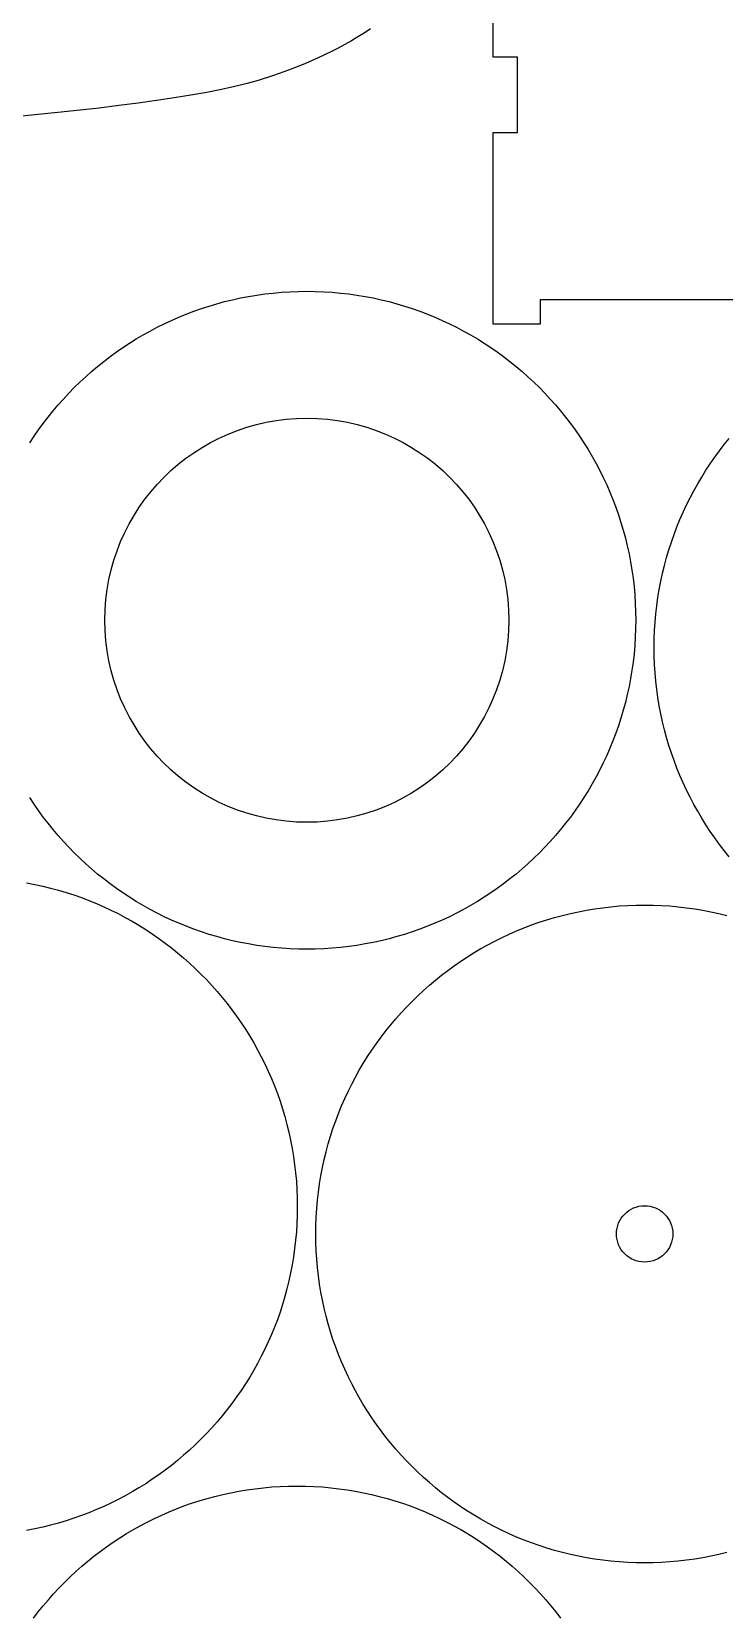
# Model space of a CAD drawing. Extents: x 443 to 1024, y 36 to 674.
# Drawn here: x 560 to 633.7, y 284.6 to 452.8 of the extents above; entities that cross this region are included whole.
import ezdxf

# ---------------------------------------------------------------- set-up
doc = ezdxf.new("R2010")
doc.units = 0
doc.layers.get('0').update_dxf_attribs({"linetype": 'CONTINUOUS'})

msp = doc.modelspace()

# ---------------------------------------------------------------- linework, layer by layer
at = {"color": 4}
for p, q in [((609.078652, 450.031736), (609.078652, 466.887736)), ((595.369525, 452.616322), (594.691437, 452.192634)), ((596.036652, 453.054301), (595.369525, 452.616322)), ((592.591696, 451.003897), (591.870057, 450.633957)), ((593.302492, 451.386763), (592.591696, 451.003897)), ((594.002416, 451.782894), (593.302492, 451.386763)), ((594.691437, 452.192634), (594.002416, 451.782894)), ((588.875663, 449.276626), (587.314179, 448.666639)), ((590.394368, 449.931488), (588.875663, 449.276626)), ((591.137604, 450.276601), (590.394368, 449.931488)), ((591.870057, 450.633957), (591.137604, 450.276601)), ((611.678252, 450.031736), (609.078652, 450.031736)), ((611.678252, 442.032336), (611.678252, 450.031736)), ((584.063827, 447.570376), (582.900007, 447.241027)), ((585.710155, 448.098799), (584.063827, 447.570376)), ((587.314179, 448.666639), (585.710155, 448.098799)), ((576.922201, 446.001995), (575.142363, 445.712139)), ((578.596934, 446.299873), (576.922201, 446.001995)), ((580.157511, 446.605713), (578.596934, 446.299873)), ((581.594885, 446.919452), (580.157511, 446.605713)), ((582.900007, 447.241027), (581.594885, 446.919452)), ((562.762857, 444.144969), (558.205729, 443.689582)), ((567.152934, 444.634189), (562.762857, 444.144969)), ((569.262705, 444.891331), (567.152934, 444.634189)), ((571.303566, 445.156745), (569.262705, 444.891331)), ((573.266469, 445.430368), (571.303566, 445.156745)), ((575.142363, 445.712139), (573.266469, 445.430368)), ((609.078652, 425.174236), (609.078652, 442.032336)), ((609.078652, 442.032336), (611.678252, 442.032336)), ((579.670021, 423.802776), (580.504667, 424.028624)), ((580.504667, 424.028624), (581.347423, 424.234267)), ((581.347423, 424.234267), (582.198016, 424.41943)), ((582.198016, 424.41943), (583.05617, 424.583838)), ((583.05617, 424.583838), (583.921612, 424.727218)), ((583.921612, 424.727218), (584.794065, 424.849293)), ((584.794065, 424.849293), (585.673255, 424.949788)), ((585.673255, 424.949788), (586.558908, 425.02843)), ((586.558908, 425.02843), (587.450748, 425.084943)), ((587.450748, 425.084943), (588.3485, 425.119053)), ((588.3485, 425.119053), (589.25189, 425.130484)), ((589.25189, 425.130484), (590.15528, 425.119053)), ((590.15528, 425.119053), (591.053032, 425.084943)), ((591.053032, 425.084943), (591.944872, 425.02843)), ((591.944872, 425.02843), (592.830525, 424.949788)), ((592.830525, 424.949788), (593.709715, 424.849293)), ((593.709715, 424.849293), (594.582168, 424.727218)), ((594.582168, 424.727218), (595.447609, 424.583838)), ((595.447609, 424.583838), (596.305764, 424.41943)), ((596.305764, 424.41943), (597.156357, 424.234267)), ((597.156357, 424.234267), (597.999113, 424.028624)), ((597.999113, 424.028624), (598.833759, 423.802776)), ((609.078652, 424.820236), (609.078652, 425.174236)), ((609.078652, 424.469336), (609.078652, 424.820236)), ((609.078652, 424.134236), (609.078652, 424.469336)), ((609.078652, 423.815936), (609.078652, 424.134236)), ((678.073552, 424.232636), (614.078352, 424.232636)), ((614.078352, 424.232636), (614.078352, 421.632836)), ((574.84788, 422.03878), (575.628085, 422.380085)), ((575.628085, 422.380085), (576.418051, 422.702834)), ((576.418051, 422.702834), (577.217502, 423.006753)), ((577.217502, 423.006753), (578.026164, 423.291566)), ((578.026164, 423.291566), (578.843762, 423.556999)), ((578.843762, 423.556999), (579.670021, 423.802776)), ((598.833759, 423.802776), (599.660018, 423.556999)), ((599.660018, 423.556999), (600.477615, 423.291566)), ((600.477615, 423.291566), (601.286278, 423.006753)), ((601.286278, 423.006753), (602.085729, 422.702834)), ((602.085729, 422.702834), (602.875695, 422.380085)), ((602.875695, 422.380085), (603.6559, 422.03878)), ((609.078652, 423.515436), (609.078652, 423.815936)), ((609.078652, 423.233536), (609.078652, 423.515436)), ((609.078652, 422.971336), (609.078652, 423.233536)), ((609.078652, 422.729636), (609.078652, 422.971336)), ((609.078652, 422.509336), (609.078652, 422.729636)), ((609.078652, 422.311536), (609.078652, 422.509336)), ((609.078652, 422.137136), (609.078652, 422.311536)), ((571.83016, 420.493501), (572.568575, 420.90628)), ((572.568575, 420.90628), (573.31785, 421.301603)), ((573.31785, 421.301603), (574.07771, 421.679195)), ((574.07771, 421.679195), (574.84788, 422.03878)), ((603.6559, 422.03878), (604.42607, 421.679195)), ((604.42607, 421.679195), (605.18593, 421.301603)), ((605.18593, 421.301603), (605.935205, 420.90628)), ((605.935205, 420.90628), (606.67362, 420.493501)), ((609.078652, 421.986936), (609.078652, 422.137136)), ((609.078652, 421.861936), (609.078652, 421.986936)), ((609.078652, 421.763136), (609.078652, 421.861936)), ((609.078652, 421.691336), (609.078652, 421.763136)), ((609.078652, 421.647636), (609.078652, 421.691336)), ((609.078652, 421.632836), (609.078652, 421.647636)), ((609.082252, 421.632836), (609.078652, 421.632836)), ((609.092952, 421.632836), (609.082252, 421.632836)), ((609.110552, 421.632836), (609.092952, 421.632836)), ((609.134752, 421.632836), (609.110552, 421.632836)), ((609.165452, 421.632836), (609.134752, 421.632836)), ((609.202252, 421.632836), (609.165452, 421.632836)), ((609.244952, 421.632836), (609.202252, 421.632836)), ((609.293452, 421.632836), (609.244952, 421.632836)), ((609.347452, 421.632836), (609.293452, 421.632836)), ((609.406652, 421.632836), (609.347452, 421.632836)), ((609.470952, 421.632836), (609.406652, 421.632836)), ((609.540052, 421.632836), (609.470952, 421.632836)), ((609.613752, 421.632836), (609.540052, 421.632836)), ((609.691752, 421.632836), (609.613752, 421.632836)), ((609.773852, 421.632836), (609.691752, 421.632836)), ((609.859852, 421.632836), (609.773852, 421.632836)), ((609.949552, 421.632836), (609.859852, 421.632836)), ((610.042652, 421.632836), (609.949552, 421.632836)), ((610.138952, 421.632836), (610.042652, 421.632836)), ((610.238252, 421.632836), (610.138952, 421.632836)), ((610.340252, 421.632836), (610.238252, 421.632836)), ((610.444852, 421.632836), (610.340252, 421.632836)), ((610.551652, 421.632836), (610.444852, 421.632836)), ((610.660552, 421.632836), (610.551652, 421.632836)), ((610.771352, 421.632836), (610.660552, 421.632836)), ((610.883652, 421.632836), (610.771352, 421.632836)), ((610.997352, 421.632836), (610.883652, 421.632836)), ((611.112252, 421.632836), (610.997352, 421.632836)), ((611.227952, 421.632836), (611.112252, 421.632836)), ((611.344452, 421.632836), (611.227952, 421.632836)), ((611.461352, 421.632836), (611.344452, 421.632836)), ((611.578552, 421.632836), (611.461352, 421.632836)), ((611.695652, 421.632836), (611.578552, 421.632836)), ((611.812552, 421.632836), (611.695652, 421.632836)), ((611.929052, 421.632836), (611.812552, 421.632836)), ((612.044752, 421.632836), (611.929052, 421.632836)), ((612.159652, 421.632836), (612.044752, 421.632836)), ((612.273352, 421.632836), (612.159652, 421.632836)), ((612.385652, 421.632836), (612.273352, 421.632836)), ((612.496452, 421.632836), (612.385652, 421.632836)), ((612.605352, 421.632836), (612.496452, 421.632836)), ((612.712152, 421.632836), (612.605352, 421.632836)), ((612.816752, 421.632836), (612.712152, 421.632836)), ((612.918752, 421.632836), (612.816752, 421.632836)), ((613.018052, 421.632836), (612.918752, 421.632836)), ((613.114352, 421.632836), (613.018052, 421.632836)), ((613.207452, 421.632836), (613.114352, 421.632836)), ((613.297152, 421.632836), (613.207452, 421.632836)), ((613.383152, 421.632836), (613.297152, 421.632836)), ((613.465252, 421.632836), (613.383152, 421.632836)), ((613.543252, 421.632836), (613.465252, 421.632836)), ((613.616952, 421.632836), (613.543252, 421.632836)), ((613.686052, 421.632836), (613.616952, 421.632836)), ((613.750352, 421.632836), (613.686052, 421.632836)), ((613.809552, 421.632836), (613.750352, 421.632836)), ((613.863552, 421.632836), (613.809552, 421.632836)), ((613.912052, 421.632836), (613.863552, 421.632836)), ((613.954752, 421.632836), (613.912052, 421.632836)), ((613.991552, 421.632836), (613.954752, 421.632836)), ((614.022252, 421.632836), (613.991552, 421.632836)), ((614.046452, 421.632836), (614.022252, 421.632836)), ((614.064052, 421.632836), (614.046452, 421.632836)), ((614.074752, 421.632836), (614.064052, 421.632836)), ((614.078352, 421.632836), (614.074752, 421.632836)), ((568.990595, 418.673318), (569.682823, 419.153174)), ((569.682823, 419.153174), (570.387009, 419.616673)), ((570.387009, 419.616673), (571.10288, 420.06354)), ((571.10288, 420.06354), (571.83016, 420.493501)), ((606.67362, 420.493501), (607.4009, 420.06354)), ((607.4009, 420.06354), (608.116771, 419.616673)), ((608.116771, 419.616673), (608.820957, 419.153174)), ((608.820957, 419.153174), (609.513184, 418.673318)), ((566.988418, 417.138358), (567.643118, 417.665635)), ((567.643118, 417.665635), (568.310602, 418.17738)), ((568.310602, 418.17738), (568.990595, 418.673318)), ((609.513184, 418.673318), (610.193177, 418.17738)), ((610.193177, 418.17738), (610.860662, 417.665635)), ((610.860662, 417.665635), (611.515362, 417.138358)), ((565.103769, 415.466079), (565.718469, 416.038305)), ((565.718469, 416.038305), (566.346777, 416.595823)), ((566.346777, 416.595823), (566.988418, 417.138358)), ((611.515362, 417.138358), (612.157003, 416.595823)), ((612.157003, 416.595823), (612.785311, 416.038305)), ((612.785311, 416.038305), (613.400011, 415.466079)), ((563.344069, 413.663905), (563.916294, 414.278605)), ((563.916294, 414.278605), (564.502952, 414.879421)), ((564.502952, 414.879421), (565.103769, 415.466079)), ((613.400011, 415.466079), (614.000827, 414.879421)), ((614.000827, 414.879421), (614.587486, 414.278605)), ((614.587486, 414.278605), (615.159711, 413.663905)), ((561.716739, 411.739255), (562.244016, 412.393955)), ((562.244016, 412.393955), (562.786551, 413.035597)), ((562.786551, 413.035597), (563.344069, 413.663905)), ((615.159711, 413.663905), (615.717229, 413.035597)), ((615.717229, 413.035597), (616.259764, 412.393955)), ((616.259764, 412.393955), (616.787041, 411.739255)), ((560.709055, 410.391778), (561.204993, 411.071771)), ((561.204993, 411.071771), (561.716739, 411.739255)), ((581.859358, 410.3259), (582.858344, 410.66391)), ((582.858344, 410.66391), (583.878612, 410.953624)), ((583.878612, 410.953624), (584.91881, 411.193691)), ((584.91881, 411.193691), (585.977588, 411.382762)), ((585.977588, 411.382762), (587.053594, 411.519485)), ((587.053594, 411.519485), (588.145478, 411.602509)), ((588.145478, 411.602509), (589.25189, 411.630484)), ((589.25189, 411.630484), (590.358302, 411.602509)), ((590.358302, 411.602509), (591.450186, 411.519485)), ((591.450186, 411.519485), (592.526192, 411.382762)), ((592.526192, 411.382762), (593.58497, 411.193691)), ((593.58497, 411.193691), (594.625168, 410.953624)), ((594.625168, 410.953624), (595.645435, 410.66391)), ((595.645435, 410.66391), (596.644422, 410.3259)), ((616.787041, 411.739255), (617.298786, 411.071771)), ((617.298786, 411.071771), (617.794724, 410.391778)), ((559.765701, 408.995365), (560.2292, 409.699551)), ((560.2292, 409.699551), (560.709055, 410.391778)), ((578.103234, 408.517921), (579.00359, 409.035606)), ((579.00359, 409.035606), (579.93063, 409.510398)), ((579.93063, 409.510398), (580.883002, 409.940946)), ((580.883002, 409.940946), (581.859358, 410.3259)), ((596.644422, 410.3259), (597.620777, 409.940946)), ((597.620777, 409.940946), (598.57315, 409.510398)), ((598.57315, 409.510398), (599.50019, 409.035606)), ((599.50019, 409.035606), (600.400545, 408.517921)), ((617.794724, 410.391778), (618.27458, 409.699551)), ((618.27458, 409.699551), (618.738079, 408.995365)), ((618.738079, 408.995365), (619.184947, 408.279494)), ((633.164048, 408.161535), (633.675794, 408.829019)), ((633.675794, 408.829019), (634.203071, 409.483719)), ((575.575778, 406.721019), (576.387978, 407.359277)), ((576.387978, 407.359277), (577.230913, 407.958695)), ((577.230913, 407.958695), (578.103234, 408.517921)), ((600.400545, 408.517921), (601.272867, 407.958695)), ((601.272867, 407.958695), (602.115802, 407.359277)), ((602.115802, 407.359277), (602.928002, 406.721019)), ((619.184947, 408.279494), (619.614907, 407.552213)), ((619.614907, 407.552213), (620.027686, 406.813798)), ((632.188255, 406.789315), (632.668111, 407.481542)), ((632.668111, 407.481542), (633.164048, 408.161535)), ((574.04899, 405.333384), (574.795665, 406.045271)), ((574.795665, 406.045271), (575.575778, 406.721019)), ((602.928002, 406.721019), (603.708115, 406.045271)), ((603.708115, 406.045271), (604.45479, 405.333384)), ((620.027686, 406.813798), (620.423009, 406.064524)), ((620.423009, 406.064524), (620.800601, 405.304664)), ((631.277888, 405.369258), (631.724756, 406.085128)), ((631.724756, 406.085128), (632.188255, 406.789315)), ((572.023097, 402.994396), (572.661355, 403.806596)), ((572.661355, 403.806596), (573.337103, 404.586708)), ((573.337103, 404.586708), (574.04899, 405.333384)), ((604.45479, 405.333384), (605.166677, 404.586708)), ((605.166677, 404.586708), (605.842425, 403.806596)), ((605.842425, 403.806596), (606.480683, 402.994396)), ((620.800601, 405.304664), (621.160187, 404.534494)), ((621.160187, 404.534494), (621.501492, 403.754288)), ((621.501492, 403.754288), (621.824241, 402.964323)), ((630.039826, 403.154287), (630.435149, 403.903562)), ((630.435149, 403.903562), (630.847928, 404.641977)), ((630.847928, 404.641977), (631.277888, 405.369258)), ((570.864452, 401.279139), (571.423679, 402.15146)), ((571.423679, 402.15146), (572.023097, 402.994396)), ((606.480683, 402.994396), (607.080101, 402.15146)), ((607.080101, 402.15146), (607.639327, 401.279139)), ((621.824241, 402.964323), (622.128159, 402.164871)), ((622.128159, 402.164871), (622.412972, 401.356209)), ((629.302648, 401.624257), (629.662234, 402.394427)), ((629.662234, 402.394427), (630.039826, 403.154287)), ((569.871976, 399.451744), (570.346768, 400.378783)), ((570.346768, 400.378783), (570.864452, 401.279139)), ((607.639327, 401.279139), (608.157012, 400.378783)), ((608.157012, 400.378783), (608.631804, 399.451744)), ((622.412972, 401.356209), (622.678405, 400.538611)), ((622.678405, 400.538611), (622.924183, 399.712352)), ((628.638594, 400.054086), (628.961343, 400.844052)), ((628.961343, 400.844052), (629.302648, 401.624257)), ((569.441427, 398.499371), (569.871976, 399.451744)), ((608.631804, 399.451744), (609.062352, 398.499371)), ((622.924183, 399.712352), (623.15003, 398.877707)), ((623.15003, 398.877707), (623.355673, 398.034951)), ((628.049863, 398.445973), (628.334676, 399.254635)), ((628.334676, 399.254635), (628.638594, 400.054086)), ((568.718464, 396.524029), (569.056473, 397.523016)), ((569.056473, 397.523016), (569.441427, 398.499371)), ((609.062352, 398.499371), (609.447307, 397.523016)), ((609.447307, 397.523016), (609.785316, 396.524029)), ((623.355673, 398.034951), (623.540836, 397.184358)), ((623.540836, 397.184358), (623.705245, 396.326203)), ((627.538652, 396.802116), (627.78443, 397.628375)), ((627.78443, 397.628375), (628.049863, 398.445973)), ((568.188682, 394.463563), (568.42875, 395.503761)), ((568.42875, 395.503761), (568.718464, 396.524029)), ((609.785316, 396.524029), (610.07503, 395.503761)), ((610.07503, 395.503761), (610.315098, 394.463563)), ((623.705245, 396.326203), (623.848624, 395.460762)), ((623.848624, 395.460762), (623.970699, 394.588309)), ((627.107162, 395.124714), (627.312805, 395.967471)), ((627.312805, 395.967471), (627.538652, 396.802116)), ((567.999612, 393.404786), (568.188682, 394.463563)), ((610.315098, 394.463563), (610.504168, 393.404786)), ((623.970699, 394.588309), (624.071195, 393.709118)), ((624.071195, 393.709118), (624.149837, 392.823466)), ((626.75759, 393.415967), (626.921999, 394.274121)), ((626.921999, 394.274121), (627.107162, 395.124714)), ((567.779865, 391.236895), (567.862889, 392.32878)), ((567.862889, 392.32878), (567.999612, 393.404786)), ((610.504168, 393.404786), (610.640891, 392.32878)), ((610.640891, 392.32878), (610.723915, 391.236895)), ((624.149837, 392.823466), (624.20635, 391.931626)), ((626.492136, 391.678072), (626.614211, 392.550526)), ((626.614211, 392.550526), (626.75759, 393.415967)), ((567.75189, 390.130484), (567.779865, 391.236895)), ((610.723915, 391.236895), (610.75189, 390.130484)), ((624.20635, 391.931626), (624.240459, 391.033874)), ((624.240459, 391.033874), (624.25189, 390.130484)), ((626.312998, 389.91323), (626.39164, 390.798882)), ((626.39164, 390.798882), (626.492136, 391.678072)), ((567.779865, 389.024072), (567.75189, 390.130484)), ((567.862889, 387.932188), (567.779865, 389.024072)), ((610.723915, 389.024072), (610.640891, 387.932188)), ((610.75189, 390.130484), (610.723915, 389.024072)), ((624.240459, 389.227094), (624.20635, 388.329341)), ((624.25189, 390.130484), (624.240459, 389.227094)), ((626.222376, 388.123637), (626.256485, 389.02139)), ((626.256485, 389.02139), (626.312998, 389.91323)), ((567.999612, 386.856181), (567.862889, 387.932188)), ((610.640891, 387.932188), (610.504168, 386.856181)), ((624.149837, 387.437501), (624.071195, 386.551849)), ((624.20635, 388.329341), (624.149837, 387.437501)), ((626.210945, 387.220247), (626.222376, 388.123637)), ((626.222376, 386.316857), (626.210945, 387.220247)), ((568.188682, 385.797404), (567.999612, 386.856181)), ((568.42875, 384.757206), (568.188682, 385.797404)), ((610.315098, 385.797404), (610.07503, 384.757206)), ((610.504168, 386.856181), (610.315098, 385.797404)), ((623.970699, 385.672659), (623.848624, 384.800205)), ((624.071195, 386.551849), (623.970699, 385.672659)), ((626.256485, 385.419105), (626.222376, 386.316857)), ((626.312998, 384.527265), (626.256485, 385.419105)), ((568.718464, 383.736938), (568.42875, 384.757206)), ((569.056473, 382.737951), (568.718464, 383.736938)), ((609.785316, 383.736938), (609.447307, 382.737951)), ((610.07503, 384.757206), (609.785316, 383.736938)), ((623.705245, 383.934764), (623.540836, 383.07661)), ((623.848624, 384.800205), (623.705245, 383.934764)), ((626.39164, 383.641613), (626.312998, 384.527265)), ((626.492136, 382.762422), (626.39164, 383.641613)), ((569.441427, 381.761596), (569.056473, 382.737951)), ((609.447307, 382.737951), (609.062352, 381.761596)), ((623.355673, 382.226017), (623.15003, 381.38326)), ((623.540836, 383.07661), (623.355673, 382.226017)), ((626.614211, 381.889969), (626.492136, 382.762422)), ((626.75759, 381.024528), (626.614211, 381.889969)), ((569.871976, 380.809223), (569.441427, 381.761596)), ((570.346768, 379.882184), (569.871976, 380.809223)), ((608.631804, 380.809223), (608.157012, 379.882184)), ((609.062352, 381.761596), (608.631804, 380.809223)), ((622.924183, 380.548615), (622.678405, 379.722356)), ((623.15003, 381.38326), (622.924183, 380.548615)), ((626.921999, 380.166373), (626.75759, 381.024528)), ((627.107162, 379.31578), (626.921999, 380.166373)), ((570.864452, 378.981828), (570.346768, 379.882184)), ((571.423679, 378.109507), (570.864452, 378.981828)), ((607.639327, 378.981828), (607.080101, 378.109507)), ((608.157012, 379.882184), (607.639327, 378.981828)), ((622.412972, 378.904758), (622.128159, 378.096096)), ((622.678405, 379.722356), (622.412972, 378.904758)), ((627.312805, 378.473024), (627.107162, 379.31578)), ((572.023097, 377.266571), (571.423679, 378.109507)), ((572.661355, 376.454372), (572.023097, 377.266571)), ((606.480683, 377.266571), (605.842425, 376.454372)), ((607.080101, 378.109507), (606.480683, 377.266571)), ((621.824241, 377.296645), (621.501492, 376.506679)), ((622.128159, 378.096096), (621.824241, 377.296645)), ((627.538652, 377.638379), (627.312805, 378.473024)), ((627.78443, 376.81212), (627.538652, 377.638379)), ((628.049863, 375.994522), (627.78443, 376.81212)), ((573.337103, 375.674259), (572.661355, 376.454372)), ((574.04899, 374.927584), (573.337103, 375.674259)), ((605.166677, 375.674259), (604.45479, 374.927584)), ((605.842425, 376.454372), (605.166677, 375.674259)), ((621.160187, 375.726474), (620.800601, 374.956304)), ((621.501492, 376.506679), (621.160187, 375.726474)), ((628.334676, 375.18586), (628.049863, 375.994522)), ((628.638594, 374.386408), (628.334676, 375.18586)), ((574.795665, 374.215697), (574.04899, 374.927584)), ((575.575778, 373.539949), (574.795665, 374.215697)), ((576.387978, 372.90169), (575.575778, 373.539949)), ((602.928002, 373.539949), (602.115802, 372.90169)), ((603.708115, 374.215697), (602.928002, 373.539949)), ((604.45479, 374.927584), (603.708115, 374.215697)), ((620.027686, 373.447169), (619.614907, 372.708754)), ((620.423009, 374.196444), (620.027686, 373.447169)), ((620.800601, 374.956304), (620.423009, 374.196444)), ((628.961343, 373.596443), (628.638594, 374.386408)), ((629.302648, 372.816237), (628.961343, 373.596443)), ((577.230913, 372.302273), (576.387978, 372.90169)), ((578.103234, 371.743046), (577.230913, 372.302273)), ((601.272867, 372.302273), (600.400545, 371.743046)), ((602.115802, 372.90169), (601.272867, 372.302273)), ((619.184947, 371.981473), (618.738079, 371.265603)), ((619.614907, 372.708754), (619.184947, 371.981473)), ((629.662234, 372.046067), (629.302648, 372.816237)), ((630.039826, 371.286207), (629.662234, 372.046067)), ((560.2292, 370.561416), (559.765701, 371.265603)), ((560.709055, 369.869189), (560.2292, 370.561416)), ((579.00359, 371.225362), (578.103234, 371.743046)), ((579.93063, 370.75057), (579.00359, 371.225362)), ((580.883002, 370.320021), (579.93063, 370.75057)), ((581.859358, 369.935067), (580.883002, 370.320021)), ((597.620777, 370.320021), (596.644422, 369.935067)), ((598.57315, 370.75057), (597.620777, 370.320021)), ((599.50019, 371.225362), (598.57315, 370.75057)), ((600.400545, 371.743046), (599.50019, 371.225362)), ((618.27458, 370.561416), (617.794724, 369.869189)), ((618.738079, 371.265603), (618.27458, 370.561416)), ((630.435149, 370.536933), (630.039826, 371.286207)), ((630.847928, 369.798518), (630.435149, 370.536933)), ((561.204993, 369.189196), (560.709055, 369.869189)), ((561.716739, 368.521712), (561.204993, 369.189196)), ((562.244016, 367.867012), (561.716739, 368.521712)), ((582.858344, 369.597057), (581.859358, 369.935067)), ((583.878612, 369.307343), (582.858344, 369.597057)), ((584.91881, 369.067276), (583.878612, 369.307343)), ((585.977588, 368.878205), (584.91881, 369.067276)), ((587.053594, 368.741483), (585.977588, 368.878205)), ((588.145478, 368.658458), (587.053594, 368.741483)), ((589.25189, 368.630484), (588.145478, 368.658458)), ((590.358302, 368.658458), (589.25189, 368.630484)), ((591.450186, 368.741483), (590.358302, 368.658458)), ((592.526192, 368.878205), (591.450186, 368.741483)), ((593.58497, 369.067276), (592.526192, 368.878205)), ((594.625168, 369.307343), (593.58497, 369.067276)), ((595.645435, 369.597057), (594.625168, 369.307343)), ((596.644422, 369.935067), (595.645435, 369.597057)), ((616.787041, 368.521712), (616.259764, 367.867012)), ((617.298786, 369.189196), (616.787041, 368.521712)), ((617.794724, 369.869189), (617.298786, 369.189196)), ((631.277888, 369.071237), (630.847928, 369.798518)), ((631.724756, 368.355366), (631.277888, 369.071237)), ((562.786551, 367.22537), (562.244016, 367.867012)), ((563.344069, 366.597062), (562.786551, 367.22537)), ((615.717229, 367.22537), (615.159711, 366.597062)), ((616.259764, 367.867012), (615.717229, 367.22537)), ((632.188255, 367.65118), (631.724756, 368.355366)), ((632.668111, 366.958953), (632.188255, 367.65118)), ((633.164048, 366.27896), (632.668111, 366.958953)), ((563.916294, 365.982363), (563.344069, 366.597062)), ((564.502952, 365.381546), (563.916294, 365.982363)), ((565.103769, 364.794888), (564.502952, 365.381546)), ((614.000827, 365.381546), (613.400011, 364.794888)), ((614.587486, 365.982363), (614.000827, 365.381546)), ((615.159711, 366.597062), (614.587486, 365.982363)), ((633.675794, 365.611476), (633.164048, 366.27896)), ((634.203071, 364.956776), (633.675794, 365.611476)), ((565.718469, 364.222662), (565.103769, 364.794888)), ((566.346777, 363.665145), (565.718469, 364.222662)), ((566.988418, 363.12261), (566.346777, 363.665145)), ((612.157003, 363.665145), (611.515362, 363.12261)), ((612.785311, 364.222662), (612.157003, 363.665145)), ((613.400011, 364.794888), (612.785311, 364.222662)), ((559.433436, 362.186988), (560.291591, 362.02258)), ((560.291591, 362.02258), (561.142184, 361.837416)), ((561.142184, 361.837416), (561.98494, 361.631774)), ((567.643118, 362.595332), (566.988418, 363.12261)), ((568.310602, 362.083587), (567.643118, 362.595332)), ((568.990595, 361.587649), (568.310602, 362.083587)), ((610.193177, 362.083587), (609.513184, 361.587649)), ((610.860662, 362.595332), (610.193177, 362.083587)), ((611.515362, 363.12261), (610.860662, 362.595332)), ((561.98494, 361.631774), (562.819585, 361.405926)), ((562.819585, 361.405926), (563.645844, 361.160148)), ((563.645844, 361.160148), (564.463442, 360.894715)), ((564.463442, 360.894715), (565.272104, 360.609902)), ((565.272104, 360.609902), (566.071556, 360.305984)), ((566.071556, 360.305984), (566.861521, 359.983235)), ((566.861521, 359.983235), (567.641727, 359.64193)), ((569.682823, 361.107793), (568.990595, 361.587649)), ((570.387009, 360.644294), (569.682823, 361.107793)), ((571.10288, 360.197427), (570.387009, 360.644294)), ((571.83016, 359.767466), (571.10288, 360.197427)), ((607.4009, 360.197427), (606.67362, 359.767466)), ((608.116771, 360.644294), (607.4009, 360.197427)), ((608.820957, 361.107793), (608.116771, 360.644294)), ((609.513184, 361.587649), (608.820957, 361.107793)), ((567.641727, 359.64193), (568.411897, 359.282344)), ((568.411897, 359.282344), (569.171757, 358.904753)), ((569.171757, 358.904753), (569.921032, 358.50943)), ((569.921032, 358.50943), (570.659447, 358.096651)), ((572.568575, 359.354687), (571.83016, 359.767466)), ((573.31785, 358.959364), (572.568575, 359.354687)), ((574.07771, 358.581773), (573.31785, 358.959364)), ((574.84788, 358.222187), (574.07771, 358.581773)), ((604.42607, 358.581773), (603.6559, 358.222187)), ((605.18593, 358.959364), (604.42607, 358.581773)), ((605.935205, 359.354687), (605.18593, 358.959364)), ((606.67362, 359.767466), (605.935205, 359.354687)), ((614.788644, 358.249912), (615.614903, 358.49569)), ((615.614903, 358.49569), (616.449548, 358.721537)), ((616.449548, 358.721537), (617.292305, 358.92718)), ((617.292305, 358.92718), (618.142898, 359.112343)), ((618.142898, 359.112343), (619.001052, 359.276752)), ((619.001052, 359.276752), (619.866494, 359.420131)), ((619.866494, 359.420131), (620.738947, 359.542206)), ((620.738947, 359.542206), (621.618137, 359.642702)), ((621.618137, 359.642702), (622.50379, 359.721344)), ((622.50379, 359.721344), (623.39563, 359.777857)), ((623.39563, 359.777857), (624.293382, 359.811966)), ((624.293382, 359.811966), (625.196772, 359.823397)), ((625.196772, 359.823397), (626.100162, 359.811966)), ((626.100162, 359.811966), (626.997914, 359.777857)), ((626.997914, 359.777857), (627.889754, 359.721344)), ((627.889754, 359.721344), (628.775406, 359.642702)), ((628.775406, 359.642702), (629.654597, 359.542206)), ((629.654597, 359.542206), (630.52705, 359.420131)), ((630.52705, 359.420131), (631.392491, 359.276752)), ((631.392491, 359.276752), (632.250646, 359.112343)), ((632.250646, 359.112343), (633.101239, 358.92718)), ((633.101239, 358.92718), (633.943995, 358.721537)), ((570.659447, 358.096651), (571.386727, 357.66669)), ((571.386727, 357.66669), (572.102598, 357.219823)), ((572.102598, 357.219823), (572.806784, 356.756324)), ((572.806784, 356.756324), (573.499011, 356.276468)), ((575.628085, 357.880882), (574.84788, 358.222187)), ((576.418051, 357.558133), (575.628085, 357.880882)), ((577.217502, 357.254214), (576.418051, 357.558133)), ((578.026164, 356.969401), (577.217502, 357.254214)), ((578.843762, 356.703969), (578.026164, 356.969401)), ((579.670021, 356.458191), (578.843762, 356.703969)), ((599.660018, 356.703969), (598.833759, 356.458191)), ((600.477615, 356.969401), (599.660018, 356.703969)), ((601.286278, 357.254214), (600.477615, 356.969401)), ((602.085729, 357.558133), (601.286278, 357.254214)), ((602.875695, 357.880882), (602.085729, 357.558133)), ((603.6559, 358.222187), (602.875695, 357.880882)), ((610.022592, 356.372108), (610.792762, 356.731694)), ((610.792762, 356.731694), (611.572967, 357.072999)), ((611.572967, 357.072999), (612.362933, 357.395748)), ((612.362933, 357.395748), (613.162384, 357.699666)), ((613.162384, 357.699666), (613.971046, 357.984479)), ((613.971046, 357.984479), (614.788644, 358.249912)), ((573.499011, 356.276468), (574.179004, 355.78053)), ((574.179004, 355.78053), (574.846488, 355.268785)), ((574.846488, 355.268785), (575.501189, 354.741507)), ((580.504667, 356.232343), (579.670021, 356.458191)), ((581.347423, 356.0267), (580.504667, 356.232343)), ((582.198016, 355.841537), (581.347423, 356.0267)), ((583.05617, 355.677129), (582.198016, 355.841537)), ((583.921612, 355.53375), (583.05617, 355.677129)), ((584.794065, 355.411675), (583.921612, 355.53375)), ((585.673255, 355.311179), (584.794065, 355.411675)), ((586.558908, 355.232537), (585.673255, 355.311179)), ((587.450748, 355.176024), (586.558908, 355.232537)), ((588.3485, 355.141914), (587.450748, 355.176024)), ((589.25189, 355.130484), (588.3485, 355.141914)), ((590.15528, 355.141914), (589.25189, 355.130484)), ((591.053032, 355.176024), (590.15528, 355.141914)), ((591.944872, 355.232537), (591.053032, 355.176024)), ((592.830525, 355.311179), (591.944872, 355.232537)), ((593.709715, 355.411675), (592.830525, 355.311179)), ((594.582168, 355.53375), (593.709715, 355.411675)), ((595.447609, 355.677129), (594.582168, 355.53375)), ((596.305764, 355.841537), (595.447609, 355.677129)), ((597.156357, 356.0267), (596.305764, 355.841537)), ((597.999113, 356.232343), (597.156357, 356.0267)), ((598.833759, 356.458191), (597.999113, 356.232343)), ((607.047762, 354.756454), (607.775042, 355.186414)), ((607.775042, 355.186414), (608.513457, 355.599193)), ((608.513457, 355.599193), (609.262732, 355.994516)), ((609.262732, 355.994516), (610.022592, 356.372108)), ((575.501189, 354.741507), (576.14283, 354.198972)), ((576.14283, 354.198972), (576.771138, 353.641454)), ((576.771138, 353.641454), (577.385838, 353.069229)), ((604.255484, 352.870294), (604.935477, 353.366232)), ((604.935477, 353.366232), (605.627704, 353.846087)), ((605.627704, 353.846087), (606.331891, 354.309586)), ((606.331891, 354.309586), (607.047762, 354.756454)), ((577.385838, 353.069229), (577.986654, 352.482571)), ((577.986654, 352.482571), (578.573313, 351.881754)), ((578.573313, 351.881754), (579.145538, 351.267055)), ((602.291658, 351.288736), (602.9333, 351.831271)), ((602.9333, 351.831271), (603.588, 352.358548)), ((603.588, 352.358548), (604.255484, 352.870294)), ((579.145538, 351.267055), (579.703056, 350.638747)), ((579.703056, 350.638747), (580.245591, 349.997105)), ((580.245591, 349.997105), (580.772868, 349.342405)), ((600.447834, 349.572334), (601.048651, 350.158993)), ((601.048651, 350.158993), (601.66335, 350.731218)), ((601.66335, 350.731218), (602.291658, 351.288736)), ((580.772868, 349.342405), (581.284613, 348.674921)), ((581.284613, 348.674921), (581.780551, 347.994928)), ((598.731433, 347.72851), (599.288951, 348.356818)), ((599.288951, 348.356818), (599.861176, 348.971518)), ((599.861176, 348.971518), (600.447834, 349.572334)), ((581.780551, 347.994928), (582.260407, 347.302701)), ((582.260407, 347.302701), (582.723906, 346.598514)), ((582.723906, 346.598514), (583.170773, 345.882643)), ((597.66162, 346.432169), (598.188898, 347.086869)), ((598.188898, 347.086869), (598.731433, 347.72851)), ((583.170773, 345.882643), (583.600734, 345.155363)), ((583.600734, 345.155363), (584.013513, 344.416948)), ((596.174081, 344.392464), (596.653937, 345.084691)), ((596.653937, 345.084691), (597.149875, 345.764685)), ((597.149875, 345.764685), (597.66162, 346.432169)), ((584.013513, 344.416948), (584.408836, 343.667673)), ((584.408836, 343.667673), (584.786428, 342.907813)), ((595.263715, 342.972407), (595.710582, 343.688278)), ((595.710582, 343.688278), (596.174081, 344.392464)), ((584.786428, 342.907813), (585.146013, 342.137643)), ((585.146013, 342.137643), (585.487318, 341.357438)), ((594.025652, 340.757437), (594.420975, 341.506712)), ((594.420975, 341.506712), (594.833755, 342.245127)), ((594.833755, 342.245127), (595.263715, 342.972407)), ((585.487318, 341.357438), (585.810067, 340.567472)), ((585.810067, 340.567472), (586.113986, 339.768021)), ((593.288475, 339.227407), (593.648061, 339.997577)), ((593.648061, 339.997577), (594.025652, 340.757437)), ((586.113986, 339.768021), (586.398799, 338.959359)), ((586.398799, 338.959359), (586.664232, 338.141761)), ((586.664232, 338.141761), (586.910009, 337.315502)), ((592.624421, 337.657236), (592.94717, 338.447202)), ((592.94717, 338.447202), (593.288475, 339.227407)), ((586.910009, 337.315502), (587.135857, 336.480857)), ((587.135857, 336.480857), (587.3415, 335.6381)), ((592.03569, 336.049123), (592.320503, 336.857785)), ((592.320503, 336.857785), (592.624421, 337.657236)), ((587.3415, 335.6381), (587.526663, 334.787507)), ((587.526663, 334.787507), (587.691072, 333.929353)), ((591.524479, 334.405266), (591.770257, 335.231525)), ((591.770257, 335.231525), (592.03569, 336.049123)), ((587.691072, 333.929353), (587.834451, 333.063911)), ((587.834451, 333.063911), (587.956526, 332.191458)), ((591.092989, 332.727864), (591.298631, 333.57062)), ((591.298631, 333.57062), (591.524479, 334.405266)), ((587.956526, 332.191458), (588.057022, 331.312268)), ((590.743417, 331.019116), (590.907826, 331.877271)), ((590.907826, 331.877271), (591.092989, 332.727864)), ((588.057022, 331.312268), (588.135663, 330.426615)), ((588.135663, 330.426615), (588.192176, 329.534776)), ((590.477963, 329.281222), (590.600038, 330.153675)), ((590.600038, 330.153675), (590.743417, 331.019116)), ((588.192176, 329.534776), (588.226286, 328.637023)), ((588.226286, 328.637023), (588.237717, 327.733633)), ((590.298825, 327.516379), (590.377467, 328.402032)), ((590.377467, 328.402032), (590.477963, 329.281222)), ((588.226286, 326.830243), (588.192176, 325.932491)), ((588.237717, 327.733633), (588.226286, 326.830243)), ((590.208203, 325.726787), (590.242312, 326.624539)), ((590.242312, 326.624539), (590.298825, 327.516379)), ((588.135663, 325.040651), (588.057022, 324.154999)), ((588.192176, 325.932491), (588.135663, 325.040651)), ((590.196772, 324.823397), (590.208203, 325.726787)), ((590.208203, 323.920007), (590.196772, 324.823397)), ((587.956526, 323.275808), (587.834451, 322.403355)), ((588.057022, 324.154999), (587.956526, 323.275808)), ((590.242312, 323.022255), (590.208203, 323.920007)), ((590.298825, 322.130415), (590.242312, 323.022255)), ((587.691072, 321.537914), (587.526663, 320.679759)), ((587.834451, 322.403355), (587.691072, 321.537914)), ((590.377467, 321.244762), (590.298825, 322.130415)), ((587.3415, 319.829166), (587.135857, 318.98641)), ((587.526663, 320.679759), (587.3415, 319.829166)), ((590.477963, 320.365572), (590.377467, 321.244762)), ((590.600038, 319.493119), (590.477963, 320.365572)), ((586.910009, 318.151765), (586.664232, 317.325506)), ((587.135857, 318.98641), (586.910009, 318.151765)), ((590.743417, 318.627678), (590.600038, 319.493119)), ((590.907826, 317.769523), (590.743417, 318.627678)), ((586.398799, 316.507908), (586.113986, 315.699246)), ((586.664232, 317.325506), (586.398799, 316.507908)), ((591.092989, 316.91893), (590.907826, 317.769523)), ((591.298631, 316.076174), (591.092989, 316.91893)), ((585.810067, 314.899794), (585.487318, 314.109829)), ((586.113986, 315.699246), (585.810067, 314.899794)), ((591.524479, 315.241528), (591.298631, 316.076174)), ((591.770257, 314.415269), (591.524479, 315.241528)), ((585.146013, 313.329623), (584.786428, 312.559453)), ((585.487318, 314.109829), (585.146013, 313.329623)), ((592.03569, 313.597671), (591.770257, 314.415269)), ((592.320503, 312.789009), (592.03569, 313.597671)), ((584.408836, 311.799593), (584.013513, 311.050318)), ((584.786428, 312.559453), (584.408836, 311.799593)), ((592.624421, 311.989558), (592.320503, 312.789009)), ((592.94717, 311.199592), (592.624421, 311.989558)), ((593.288475, 310.419387), (592.94717, 311.199592)), ((583.170773, 309.584623), (582.723906, 308.868752)), ((583.600734, 310.311903), (583.170773, 309.584623)), ((584.013513, 311.050318), (583.600734, 310.311903)), ((593.648061, 309.649217), (593.288475, 310.419387)), ((594.025652, 308.889357), (593.648061, 309.649217)), ((582.260407, 308.164566), (581.780551, 307.472339)), ((582.723906, 308.868752), (582.260407, 308.164566)), ((594.420975, 308.140082), (594.025652, 308.889357)), ((594.833755, 307.401667), (594.420975, 308.140082)), ((581.284613, 306.792346), (580.772868, 306.124862)), ((581.780551, 307.472339), (581.284613, 306.792346)), ((595.263715, 306.674387), (594.833755, 307.401667)), ((595.710582, 305.958516), (595.263715, 306.674387)), ((579.703056, 304.82852), (579.145538, 304.200212)), ((580.245591, 305.470161), (579.703056, 304.82852)), ((580.772868, 306.124862), (580.245591, 305.470161)), ((596.174081, 305.25433), (595.710582, 305.958516)), ((596.653937, 304.562102), (596.174081, 305.25433)), ((597.149875, 303.882109), (596.653937, 304.562102)), ((577.986654, 302.984696), (577.385838, 302.398037)), ((578.573313, 303.585512), (577.986654, 302.984696)), ((579.145538, 304.200212), (578.573313, 303.585512)), ((597.66162, 303.214625), (597.149875, 303.882109)), ((598.188898, 302.559925), (597.66162, 303.214625)), ((576.14283, 301.268294), (575.501189, 300.725759)), ((576.771138, 301.825812), (576.14283, 301.268294)), ((577.385838, 302.398037), (576.771138, 301.825812)), ((598.731433, 301.918284), (598.188898, 302.559925)), ((599.288951, 301.289976), (598.731433, 301.918284)), ((599.861176, 300.675276), (599.288951, 301.289976)), ((574.179004, 299.686737), (573.499011, 299.190799)), ((574.846488, 300.198482), (574.179004, 299.686737)), ((575.501189, 300.725759), (574.846488, 300.198482)), ((600.447834, 300.074459), (599.861176, 300.675276)), ((601.048651, 299.487801), (600.447834, 300.074459)), ((601.66335, 298.915576), (601.048651, 299.487801)), ((571.386727, 297.800577), (570.659447, 297.370616)), ((572.102598, 298.247444), (571.386727, 297.800577)), ((572.806784, 298.710943), (572.102598, 298.247444)), ((573.499011, 299.190799), (572.806784, 298.710943)), ((583.754695, 297.717009), (584.633885, 297.817505)), ((584.633885, 297.817505), (585.519538, 297.896147)), ((585.519538, 297.896147), (586.411378, 297.95266)), ((586.411378, 297.95266), (587.30913, 297.986769)), ((587.30913, 297.986769), (588.21252, 297.9982)), ((588.21252, 297.9982), (589.11591, 297.986769)), ((589.11591, 297.986769), (590.013662, 297.95266)), ((590.013662, 297.95266), (590.905502, 297.896147)), ((590.905502, 297.896147), (591.791155, 297.817505)), ((591.791155, 297.817505), (592.670345, 297.717009)), ((602.291658, 298.358058), (601.66335, 298.915576)), ((602.9333, 297.815523), (602.291658, 298.358058)), ((603.588, 297.288246), (602.9333, 297.815523)), ((568.411897, 296.184922), (567.641727, 295.825336)), ((569.171757, 296.562514), (568.411897, 296.184922)), ((569.921032, 296.957837), (569.171757, 296.562514)), ((570.659447, 297.370616), (569.921032, 296.957837)), ((576.178132, 295.874469), (576.986794, 296.159282)), ((576.986794, 296.159282), (577.804392, 296.424715)), ((577.804392, 296.424715), (578.630651, 296.670493)), ((578.630651, 296.670493), (579.465296, 296.89634)), ((579.465296, 296.89634), (580.308053, 297.101983)), ((580.308053, 297.101983), (581.158646, 297.287146)), ((581.158646, 297.287146), (582.0168, 297.451555)), ((582.0168, 297.451555), (582.882242, 297.594934)), ((582.882242, 297.594934), (583.754695, 297.717009)), ((592.670345, 297.717009), (593.542798, 297.594934)), ((593.542798, 297.594934), (594.408239, 297.451555)), ((594.408239, 297.451555), (595.266394, 297.287146)), ((595.266394, 297.287146), (596.116987, 297.101983)), ((596.116987, 297.101983), (596.959743, 296.89634)), ((596.959743, 296.89634), (597.794388, 296.670493)), ((597.794388, 296.670493), (598.620647, 296.424715)), ((598.620647, 296.424715), (599.438245, 296.159282)), ((599.438245, 296.159282), (600.246907, 295.874469)), ((604.255484, 296.7765), (603.588, 297.288246)), ((604.935477, 296.280562), (604.255484, 296.7765)), ((605.627704, 295.800707), (604.935477, 296.280562)), ((564.463442, 294.572551), (563.645844, 294.307118)), ((565.272104, 294.857364), (564.463442, 294.572551)), ((566.071556, 295.161283), (565.272104, 294.857364)), ((566.861521, 295.484032), (566.071556, 295.161283)), ((567.641727, 295.825336), (566.861521, 295.484032)), ((572.27848, 294.16932), (573.03834, 294.546911)), ((573.03834, 294.546911), (573.80851, 294.906497)), ((573.80851, 294.906497), (574.588715, 295.247802)), ((574.588715, 295.247802), (575.378681, 295.570551)), ((575.378681, 295.570551), (576.178132, 295.874469)), ((600.246907, 295.874469), (601.046359, 295.570551)), ((601.046359, 295.570551), (601.836325, 295.247802)), ((601.836325, 295.247802), (602.61653, 294.906497)), ((602.61653, 294.906497), (603.3867, 294.546911)), ((603.3867, 294.546911), (604.14656, 294.16932)), ((606.331891, 295.337208), (605.627704, 295.800707)), ((607.047762, 294.89034), (606.331891, 295.337208)), ((607.775042, 294.46038), (607.047762, 294.89034)), ((608.513457, 294.0476), (607.775042, 294.46038)), ((560.291591, 293.444687), (559.433436, 293.280278)), ((561.142184, 293.62985), (560.291591, 293.444687)), ((561.98494, 293.835493), (561.142184, 293.62985)), ((562.819585, 294.061341), (561.98494, 293.835493)), ((563.645844, 294.307118), (562.819585, 294.061341)), ((569.347639, 292.48439), (570.06351, 292.931257)), ((570.06351, 292.931257), (570.79079, 293.361217)), ((570.79079, 293.361217), (571.529205, 293.773997)), ((571.529205, 293.773997), (572.27848, 294.16932)), ((604.14656, 294.16932), (604.895835, 293.773997)), ((604.895835, 293.773997), (605.63425, 293.361217)), ((605.63425, 293.361217), (606.36153, 292.931257)), ((606.36153, 292.931257), (607.077401, 292.48439)), ((609.262732, 293.652278), (608.513457, 294.0476)), ((610.022592, 293.274686), (609.262732, 293.652278)), ((610.792762, 292.9151), (610.022592, 293.274686)), ((611.572967, 292.573795), (610.792762, 292.9151)), ((566.603748, 290.533352), (567.271232, 291.045097)), ((567.271232, 291.045097), (567.951225, 291.541035)), ((567.951225, 291.541035), (568.643452, 292.020891)), ((568.643452, 292.020891), (569.347639, 292.48439)), ((607.077401, 292.48439), (607.781587, 292.020891)), ((607.781587, 292.020891), (608.473814, 291.541035)), ((608.473814, 291.541035), (609.153807, 291.045097)), ((609.153807, 291.045097), (609.821291, 290.533352)), ((612.362933, 292.251046), (611.572967, 292.573795)), ((613.162384, 291.947128), (612.362933, 292.251046)), ((613.971046, 291.662315), (613.162384, 291.947128)), ((614.788644, 291.396882), (613.971046, 291.662315)), ((615.614903, 291.151104), (614.788644, 291.396882)), ((616.449548, 290.925257), (615.614903, 291.151104)), ((564.679098, 288.906021), (565.307406, 289.463539)), ((565.307406, 289.463539), (565.949048, 290.006074)), ((565.949048, 290.006074), (566.603748, 290.533352)), ((609.821291, 290.533352), (610.475992, 290.006074)), ((610.475992, 290.006074), (611.117633, 289.463539)), ((611.117633, 289.463539), (611.745941, 288.906021)), ((617.292305, 290.719614), (616.449548, 290.925257)), ((618.142898, 290.534451), (617.292305, 290.719614)), ((619.001052, 290.370042), (618.142898, 290.534451)), ((619.866494, 290.226663), (619.001052, 290.370042)), ((620.738947, 290.104588), (619.866494, 290.226663)), ((621.618137, 290.004092), (620.738947, 290.104588)), ((622.50379, 289.92545), (621.618137, 290.004092)), ((623.39563, 289.868937), (622.50379, 289.92545)), ((624.293382, 289.834828), (623.39563, 289.868937)), ((625.196772, 289.823397), (624.293382, 289.834828)), ((626.100162, 289.834828), (625.196772, 289.823397)), ((626.997914, 289.868937), (626.100162, 289.834828)), ((627.889754, 289.92545), (626.997914, 289.868937)), ((628.775406, 290.004092), (627.889754, 289.92545)), ((629.654597, 290.104588), (628.775406, 290.004092)), ((630.52705, 290.226663), (629.654597, 290.104588)), ((631.392491, 290.370042), (630.52705, 290.226663)), ((632.250646, 290.534451), (631.392491, 290.370042)), ((633.101239, 290.719614), (632.250646, 290.534451)), ((633.943995, 290.925257), (633.101239, 290.719614)), ((562.876924, 287.146321), (563.463582, 287.747138)), ((563.463582, 287.747138), (564.064399, 288.333796)), ((564.064399, 288.333796), (564.679098, 288.906021)), ((611.745941, 288.906021), (612.360641, 288.333796)), ((612.360641, 288.333796), (612.961457, 287.747138)), ((612.961457, 287.747138), (613.548116, 287.146321)), ((561.747181, 285.903314), (562.304699, 286.531622)), ((562.304699, 286.531622), (562.876924, 287.146321)), ((613.548116, 287.146321), (614.120341, 286.531622)), ((614.120341, 286.531622), (614.677859, 285.903314)), ((560.165623, 283.939488), (560.677368, 284.606972)), ((560.677368, 284.606972), (561.204646, 285.261672)), ((561.204646, 285.261672), (561.747181, 285.903314)), ((614.677859, 285.903314), (615.220394, 285.261672)), ((615.220394, 285.261672), (615.747671, 284.606972)), ((615.747671, 284.606972), (616.259416, 283.939488))]:
    msp.add_line(p, q, dxfattribs=at)
at = {"color": 7}
for p, q in [((622.558846, 326.253395), (622.709113, 326.500746)), ((622.709113, 326.500746), (622.881811, 326.731695)), ((622.881811, 326.731695), (623.075434, 326.944734)), ((623.075434, 326.944734), (623.288474, 327.138358)), ((623.288474, 327.138358), (623.519423, 327.311056)), ((623.519423, 327.311056), (623.766773, 327.461322)), ((623.766773, 327.461322), (624.029017, 327.587649)), ((624.029017, 327.587649), (624.304647, 327.688527)), ((624.304647, 327.688527), (624.592154, 327.76245)), ((624.592154, 327.76245), (624.890032, 327.807909)), ((624.890032, 327.807909), (625.196772, 327.823397)), ((625.196772, 327.823397), (625.503512, 327.807909)), ((625.503512, 327.807909), (625.80139, 327.76245)), ((625.80139, 327.76245), (626.088897, 327.688527)), ((626.088897, 327.688527), (626.364527, 327.587649)), ((626.364527, 327.587649), (626.62677, 327.461322)), ((626.62677, 327.461322), (626.87412, 327.311056)), ((626.87412, 327.311056), (627.105069, 327.138358)), ((627.105069, 327.138358), (627.318109, 326.944734)), ((627.318109, 326.944734), (627.511732, 326.731695)), ((627.511732, 326.731695), (627.684431, 326.500746)), ((627.684431, 326.500746), (627.834697, 326.253395)), ((622.196772, 324.823397), (622.21226, 325.130137)), ((622.21226, 324.516657), (622.196772, 324.823397)), ((622.21226, 325.130137), (622.257719, 325.428015)), ((622.257719, 325.428015), (622.331642, 325.715522)), ((622.331642, 325.715522), (622.43252, 325.991152)), ((622.43252, 325.991152), (622.558846, 326.253395)), ((627.834697, 326.253395), (627.961023, 325.991152)), ((627.961023, 325.991152), (628.061902, 325.715522)), ((628.061902, 325.715522), (628.135824, 325.428015)), ((628.135824, 325.428015), (628.181284, 325.130137)), ((628.181284, 325.130137), (628.196772, 324.823397)), ((628.196772, 324.823397), (628.181284, 324.516657)), ((622.257719, 324.218779), (622.21226, 324.516657)), ((622.331642, 323.931272), (622.257719, 324.218779)), ((622.43252, 323.655642), (622.331642, 323.931272)), ((622.558846, 323.393399), (622.43252, 323.655642)), ((622.709113, 323.146048), (622.558846, 323.393399)), ((622.881811, 322.915099), (622.709113, 323.146048)), ((627.684431, 323.146048), (627.511732, 322.915099)), ((627.834697, 323.393399), (627.684431, 323.146048)), ((627.961023, 323.655642), (627.834697, 323.393399)), ((628.061902, 323.931272), (627.961023, 323.655642)), ((628.135824, 324.218779), (628.061902, 323.931272)), ((628.181284, 324.516657), (628.135824, 324.218779)), ((623.075434, 322.702059), (622.881811, 322.915099)), ((623.288474, 322.508436), (623.075434, 322.702059)), ((623.519423, 322.335738), (623.288474, 322.508436)), ((623.766773, 322.185472), (623.519423, 322.335738)), ((624.029017, 322.059145), (623.766773, 322.185472)), ((624.304647, 321.958267), (624.029017, 322.059145)), ((624.592154, 321.884344), (624.304647, 321.958267)), ((624.890032, 321.838885), (624.592154, 321.884344)), ((625.196772, 321.823397), (624.890032, 321.838885)), ((625.503512, 321.838885), (625.196772, 321.823397)), ((625.80139, 321.884344), (625.503512, 321.838885)), ((626.088897, 321.958267), (625.80139, 321.884344)), ((626.364527, 322.059145), (626.088897, 321.958267)), ((626.62677, 322.185472), (626.364527, 322.059145)), ((626.87412, 322.335738), (626.62677, 322.185472)), ((627.105069, 322.508436), (626.87412, 322.335738)), ((627.318109, 322.702059), (627.105069, 322.508436)), ((627.511732, 322.915099), (627.318109, 322.702059))]:
    msp.add_line(p, q, dxfattribs=at)

doc.saveas('drawing.dxf')
